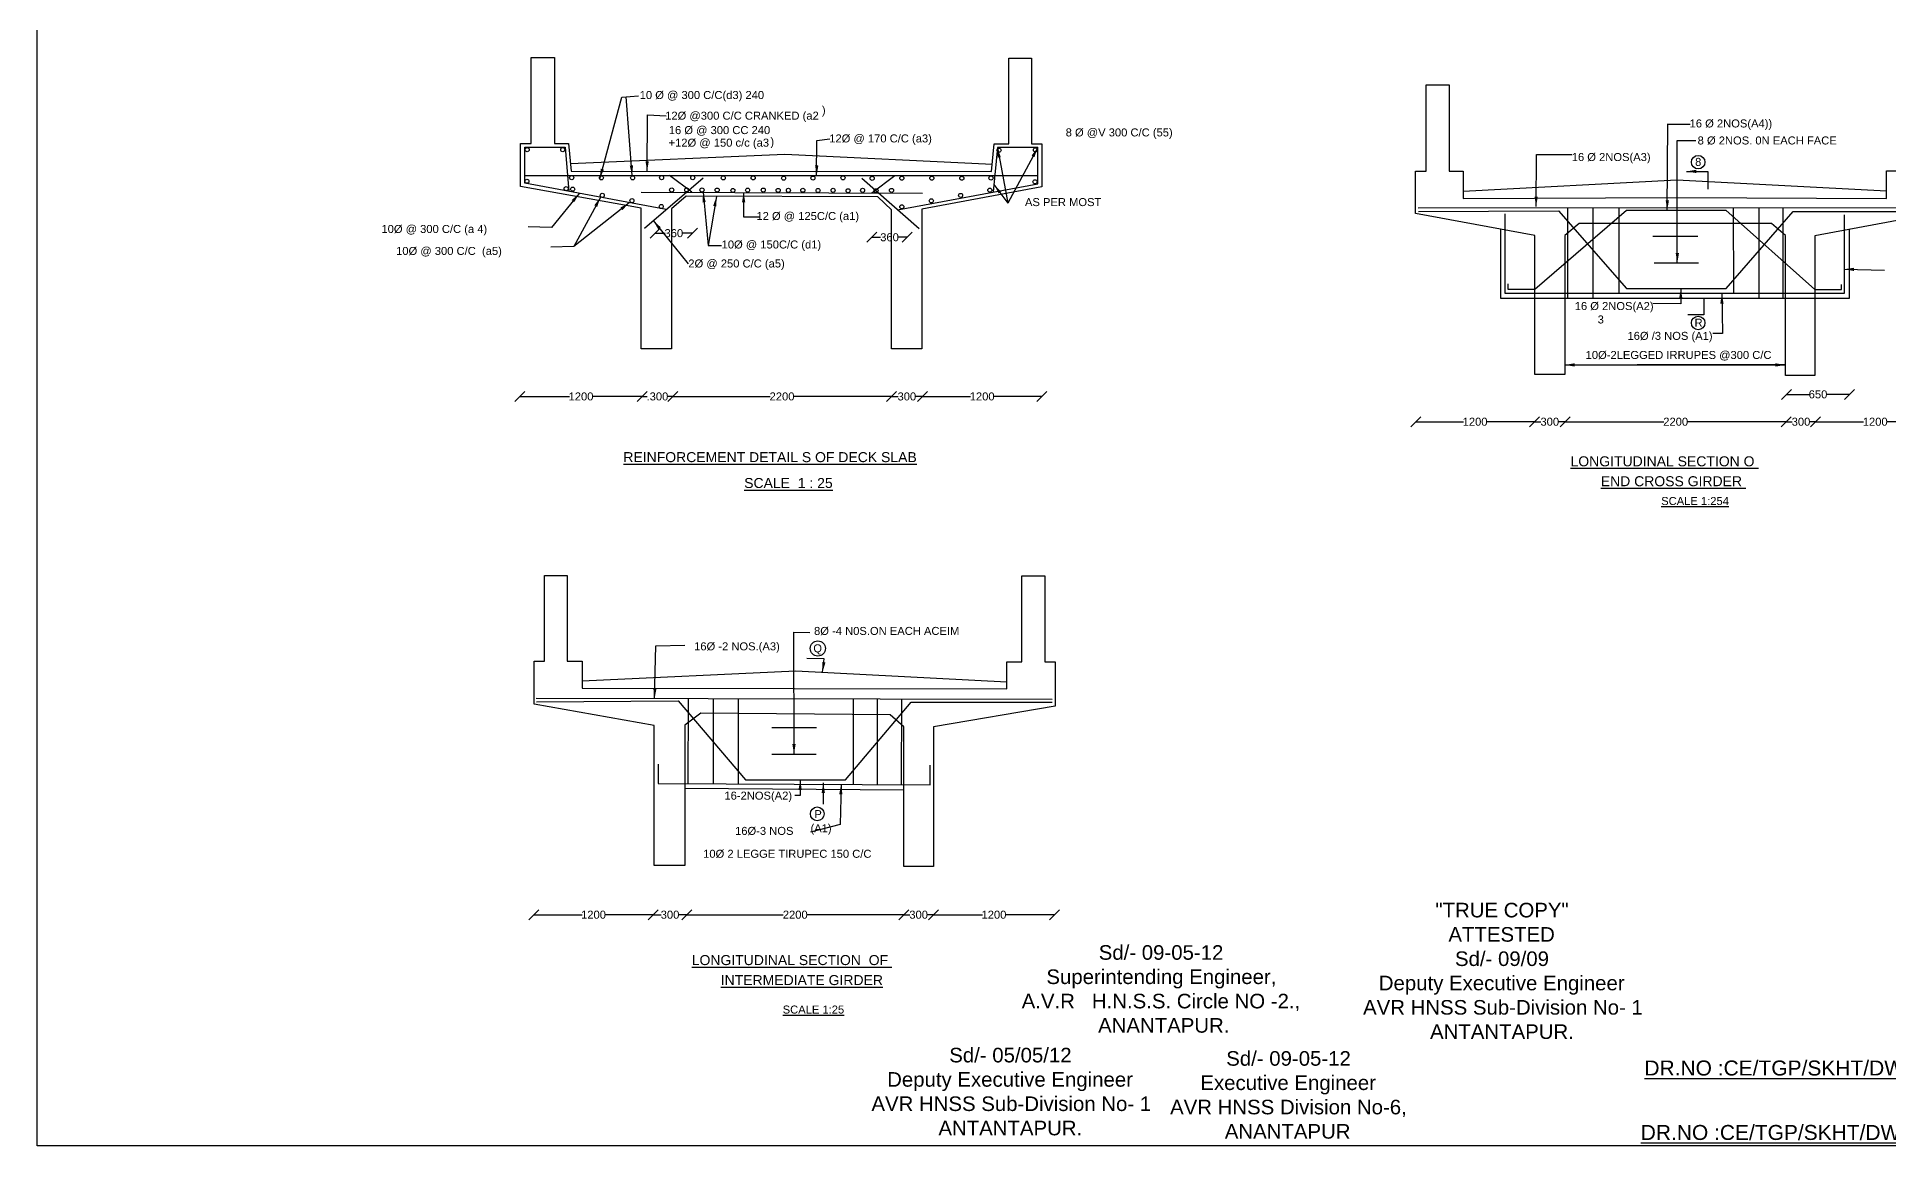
# Model space of a CAD drawing. Header units: millimetres. Extents: x 5124 to 2779398, y 2311 to 44556930.
# Drawn here: x 2751494 to 2770011, y 44536564 to 44547656 of the extents above; entities that cross this region are included whole.
import ezdxf

# ---------------------------------------------------------------- set-up
doc = ezdxf.new("R2010")
doc.units = ezdxf.units.MM
doc.header["$MEASUREMENT"] = 0
for name, color, linetype in [('DIMENSION', 7, 'Continuous'), ('DRAWING', 2, 'Continuous'), ('TEXT', 7, 'Continuous')]:
    doc.layers.add(name, color=color, linetype=linetype)
doc.styles.get("Standard").update_dxf_attribs({"font": 'arial.ttf', "height": 80})
doc.dimstyles.get("Standard").update_dxf_attribs({"dimtxt": 80, "dimasz": 100, "dimexe": 0.18, "dimexo": 0.0625, "dimgap": 0.09, "dimtad": 0, "dimdec": 0, "dimzin": 0, "dimdsep": 46, "dimtxsty": 'Standard', "dimblk": 'OBLIQUE', "dimcen": 0.09, "dimse1": 1, "dimse2": 1, "dimadec": 0, "dimazin": 0, "dimtfac": 1, "dimtdec": 0, "dimtofl": 0, "dimtmove": 0, "dimatfit": 3, "dimfxl": 1, "dimtolj": 1, "dimtzin": 0, "dimarcsym": 0})

# ---------------------------------------------------------------- blocks, each defined once
blk = doc.blocks.new('_Oblique')
at = {"color": 0, "linetype": 'ByBlock', "lineweight": -2}
blk.add_line((-0.5, -0.5), (0.5, 0.5), dxfattribs=at)
blk = doc.blocks.new('*D13')
at = {"layer": 'Defpoints', "color": 0, "transparency": 16777216}
for p in [(2765279, 44543760), (2766467, 44543808), (2766467, 44543808)]:
    blk.add_point(p, dxfattribs=at)
at = {"layer": 'DIMENSION', "color": 0, "lineweight": -2, "transparency": 16777216}
for p, q in [((2765279, 44543808), (2765758, 44543808)), ((2766467, 44543808), (2765989, 44543808))]:
    blk.add_line(p, q, dxfattribs=at)
at = {"layer": 'DIMENSION', "color": 0, "lineweight": -2, "transparency": 16777216, "xscale": 100, "yscale": 100, "zscale": 100, "rotation": 180}
blk.add_blockref('_Oblique', (2765279, 44543808), dxfattribs=at)
at = {"layer": 'DIMENSION', "color": 0, "lineweight": -2, "transparency": 16777216, "xscale": 100, "yscale": 100, "zscale": 100}
blk.add_blockref('_Oblique', (2766467, 44543808), dxfattribs=at)
at = {"layer": 'DIMENSION', "color": 0, "transparency": 16777216, "insert": (2765873, 44543808), "char_height": 80, "attachment_point": 5}
blk.add_mtext('\\A1;1200', dxfattribs=at)
blk = doc.blocks.new('*D14')
at = {"layer": 'Defpoints', "color": 0, "transparency": 16777216}
for p in [(2766467, 44543764), (2766774, 44543808), (2766774, 44543808)]:
    blk.add_point(p, dxfattribs=at)
at = {"layer": 'DIMENSION', "color": 0, "lineweight": -2, "transparency": 16777216}
for p, q in [((2766467, 44543808), (2766532, 44543808)), ((2766774, 44543808), (2766709, 44543808))]:
    blk.add_line(p, q, dxfattribs=at)
at = {"layer": 'DIMENSION', "color": 0, "lineweight": -2, "transparency": 16777216, "xscale": 100, "yscale": 100, "zscale": 100, "rotation": 180}
blk.add_blockref('_Oblique', (2766467, 44543808), dxfattribs=at)
at = {"layer": 'DIMENSION', "color": 0, "lineweight": -2, "transparency": 16777216, "xscale": 100, "yscale": 100, "zscale": 100}
blk.add_blockref('_Oblique', (2766774, 44543808), dxfattribs=at)
at = {"layer": 'DIMENSION', "color": 0, "transparency": 16777216, "insert": (2766620, 44543808), "char_height": 80, "attachment_point": 5}
blk.add_mtext('\\A1;300', dxfattribs=at)
blk = doc.blocks.new('*D15')
at = {"layer": 'Defpoints', "color": 0, "transparency": 16777216}
for p in [(2766774, 44543753), (2768985, 44543808), (2768985, 44543790)]:
    blk.add_point(p, dxfattribs=at)
at = {"layer": 'DIMENSION', "color": 0, "lineweight": -2, "transparency": 16777216}
for p, q in [((2766774, 44543808), (2767759, 44543808)), ((2768985, 44543808), (2767999, 44543808))]:
    blk.add_line(p, q, dxfattribs=at)
at = {"layer": 'DIMENSION', "color": 0, "lineweight": -2, "transparency": 16777216, "xscale": 100, "yscale": 100, "zscale": 100, "rotation": 180}
blk.add_blockref('_Oblique', (2766774, 44543808), dxfattribs=at)
at = {"layer": 'DIMENSION', "color": 0, "lineweight": -2, "transparency": 16777216, "xscale": 100, "yscale": 100, "zscale": 100}
blk.add_blockref('_Oblique', (2768985, 44543808), dxfattribs=at)
at = {"layer": 'DIMENSION', "color": 0, "transparency": 16777216, "insert": (2767879, 44543808), "char_height": 80, "attachment_point": 5}
blk.add_mtext('\\A1;2200', dxfattribs=at)
blk = doc.blocks.new('*D16')
at = {"layer": 'Defpoints', "color": 0, "transparency": 16777216}
for p in [(2768985, 44543813), (2769278, 44543808), (2769278, 44543808)]:
    blk.add_point(p, dxfattribs=at)
at = {"layer": 'DIMENSION', "color": 0, "lineweight": -2, "transparency": 16777216}
for p, q in [((2768985, 44543808), (2769043, 44543808)), ((2769278, 44543808), (2769220, 44543808))]:
    blk.add_line(p, q, dxfattribs=at)
at = {"layer": 'DIMENSION', "color": 0, "lineweight": -2, "transparency": 16777216, "xscale": 100, "yscale": 100, "zscale": 100, "rotation": 180}
blk.add_blockref('_Oblique', (2768985, 44543808), dxfattribs=at)
at = {"layer": 'DIMENSION', "color": 0, "lineweight": -2, "transparency": 16777216, "xscale": 100, "yscale": 100, "zscale": 100}
blk.add_blockref('_Oblique', (2769278, 44543808), dxfattribs=at)
at = {"layer": 'DIMENSION', "color": 0, "transparency": 16777216, "insert": (2769132, 44543808), "char_height": 80, "attachment_point": 5}
blk.add_mtext('\\A1;300', dxfattribs=at)
blk = doc.blocks.new('*D17')
at = {"layer": 'Defpoints', "color": 0, "transparency": 16777216}
for p in [(2769278, 44543797), (2770469, 44543816), (2770469, 44543808)]:
    blk.add_point(p, dxfattribs=at)
at = {"layer": 'DIMENSION', "color": 0, "lineweight": -2, "transparency": 16777216}
for p, q in [((2769278, 44543808), (2769758, 44543808)), ((2770469, 44543808), (2769990, 44543808))]:
    blk.add_line(p, q, dxfattribs=at)
at = {"layer": 'DIMENSION', "color": 0, "lineweight": -2, "transparency": 16777216, "xscale": 100, "yscale": 100, "zscale": 100, "rotation": 180}
blk.add_blockref('_Oblique', (2769278, 44543808), dxfattribs=at)
at = {"layer": 'DIMENSION', "color": 0, "lineweight": -2, "transparency": 16777216, "xscale": 100, "yscale": 100, "zscale": 100}
blk.add_blockref('_Oblique', (2770469, 44543808), dxfattribs=at)
at = {"layer": 'DIMENSION', "color": 0, "transparency": 16777216, "insert": (2769874, 44543808), "char_height": 80, "attachment_point": 5}
blk.add_mtext('\\A1;1200', dxfattribs=at)
blk = doc.blocks.new('*D18')
at = {"layer": 'Defpoints', "color": 0, "transparency": 16777216}
for p in [(2769616, 44544082), (2768987, 44544000), (2769616, 44544009)]:
    blk.add_point(p, dxfattribs=at)
at = {"layer": 'DIMENSION', "color": 0, "lineweight": -2, "transparency": 16777216}
for p, q in [((2768987, 44544082), (2769213, 44544082)), ((2769616, 44544082), (2769390, 44544082))]:
    blk.add_line(p, q, dxfattribs=at)
at = {"layer": 'DIMENSION', "color": 0, "lineweight": -2, "transparency": 16777216, "xscale": 100, "yscale": 100, "zscale": 100, "rotation": 180}
blk.add_blockref('_Oblique', (2768987, 44544082), dxfattribs=at)
at = {"layer": 'DIMENSION', "color": 0, "lineweight": -2, "transparency": 16777216, "xscale": 100, "yscale": 100, "zscale": 100}
blk.add_blockref('_Oblique', (2769616, 44544082), dxfattribs=at)
at = {"layer": 'DIMENSION', "color": 0, "transparency": 16777216, "insert": (2769302, 44544082), "char_height": 80, "attachment_point": 5}
blk.add_mtext('\\A1;650', dxfattribs=at)
blk = doc.blocks.new('*D19')
at = {"layer": 'Defpoints', "color": 0, "transparency": 16777216}
for p in [(2758047, 44545694), (2757675, 44545656), (2758047, 44545659)]:
    blk.add_point(p, dxfattribs=at)
at = {"layer": 'DIMENSION', "color": 0, "lineweight": -2, "transparency": 16777216}
for p, q in [((2757675, 44545694), (2757773, 44545694)), ((2758047, 44545694), (2757949, 44545694))]:
    blk.add_line(p, q, dxfattribs=at)
at = {"layer": 'DIMENSION', "color": 0, "lineweight": -2, "transparency": 16777216, "xscale": 100, "yscale": 100, "zscale": 100, "rotation": 180}
blk.add_blockref('_Oblique', (2757675, 44545694), dxfattribs=at)
at = {"layer": 'DIMENSION', "color": 0, "lineweight": -2, "transparency": 16777216, "xscale": 100, "yscale": 100, "zscale": 100}
blk.add_blockref('_Oblique', (2758047, 44545694), dxfattribs=at)
at = {"layer": 'DIMENSION', "color": 0, "transparency": 16777216, "insert": (2757861, 44545694), "char_height": 80, "attachment_point": 5}
blk.add_mtext('\\A1;360', dxfattribs=at)
blk = doc.blocks.new('*D20')
at = {"layer": 'Defpoints', "color": 0, "transparency": 16777216}
for p in [(2759840, 44545642), (2760195, 44545653), (2760195, 44545653)]:
    blk.add_point(p, dxfattribs=at)
at = {"layer": 'DIMENSION', "color": 0, "lineweight": -2, "transparency": 16777216}
for p, q in [((2759840, 44545653), (2759929, 44545653)), ((2760195, 44545653), (2760106, 44545653))]:
    blk.add_line(p, q, dxfattribs=at)
at = {"layer": 'DIMENSION', "color": 0, "lineweight": -2, "transparency": 16777216, "xscale": 100, "yscale": 100, "zscale": 100, "rotation": 180}
blk.add_blockref('_Oblique', (2759840, 44545653), dxfattribs=at)
at = {"layer": 'DIMENSION', "color": 0, "lineweight": -2, "transparency": 16777216, "xscale": 100, "yscale": 100, "zscale": 100}
blk.add_blockref('_Oblique', (2760195, 44545653), dxfattribs=at)
at = {"layer": 'DIMENSION', "color": 0, "transparency": 16777216, "insert": (2760018, 44545653), "char_height": 80, "attachment_point": 5}
blk.add_mtext('\\A1;360', dxfattribs=at)
blk = doc.blocks.new('*D21')
at = {"layer": 'Defpoints', "color": 0, "transparency": 16777216}
for p in [(2756322, 44544031), (2757544, 44544061), (2757544, 44544042)]:
    blk.add_point(p, dxfattribs=at)
at = {"layer": 'DIMENSION', "color": 0, "lineweight": -2, "transparency": 16777216}
for p, q in [((2756322, 44544061), (2756817, 44544061)), ((2757544, 44544061), (2757049, 44544061))]:
    blk.add_line(p, q, dxfattribs=at)
at = {"layer": 'DIMENSION', "color": 0, "lineweight": -2, "transparency": 16777216, "xscale": 100, "yscale": 100, "zscale": 100, "rotation": 180}
blk.add_blockref('_Oblique', (2756322, 44544061), dxfattribs=at)
at = {"layer": 'DIMENSION', "color": 0, "lineweight": -2, "transparency": 16777216, "xscale": 100, "yscale": 100, "zscale": 100}
blk.add_blockref('_Oblique', (2757544, 44544061), dxfattribs=at)
at = {"layer": 'DIMENSION', "color": 0, "transparency": 16777216, "insert": (2756933, 44544061), "char_height": 80, "attachment_point": 5}
blk.add_mtext('\\A1;1200', dxfattribs=at)
blk = doc.blocks.new('*D22')
at = {"layer": 'Defpoints', "color": 0, "transparency": 16777216}
for p in [(2757544, 44544073), (2757850, 44544077), (2757850, 44544061)]:
    blk.add_point(p, dxfattribs=at)
at = {"layer": 'DIMENSION', "color": 0, "lineweight": -2, "transparency": 16777216}
for p, q in [((2757544, 44544061), (2757596, 44544061)), ((2757850, 44544061), (2757798, 44544061))]:
    blk.add_line(p, q, dxfattribs=at)
at = {"layer": 'DIMENSION', "color": 0, "lineweight": -2, "transparency": 16777216, "xscale": 100, "yscale": 100, "zscale": 100, "rotation": 180}
blk.add_blockref('_Oblique', (2757544, 44544061), dxfattribs=at)
at = {"layer": 'DIMENSION', "color": 0, "lineweight": -2, "transparency": 16777216, "xscale": 100, "yscale": 100, "zscale": 100}
blk.add_blockref('_Oblique', (2757850, 44544061), dxfattribs=at)
at = {"layer": 'DIMENSION', "color": 0, "transparency": 16777216, "insert": (2757697, 44544061), "char_height": 80, "attachment_point": 5}
blk.add_mtext('\\A1;.300', dxfattribs=at)
blk = doc.blocks.new('*D23')
at = {"layer": 'Defpoints', "color": 0, "transparency": 16777216}
for p in [(2757850, 44544073), (2760037, 44544061), (2760037, 44544061)]:
    blk.add_point(p, dxfattribs=at)
at = {"layer": 'DIMENSION', "color": 0, "lineweight": -2, "transparency": 16777216}
for p, q in [((2757850, 44544061), (2758823, 44544061)), ((2760037, 44544061), (2759063, 44544061))]:
    blk.add_line(p, q, dxfattribs=at)
at = {"layer": 'DIMENSION', "color": 0, "lineweight": -2, "transparency": 16777216, "xscale": 100, "yscale": 100, "zscale": 100, "rotation": 180}
blk.add_blockref('_Oblique', (2757850, 44544061), dxfattribs=at)
at = {"layer": 'DIMENSION', "color": 0, "lineweight": -2, "transparency": 16777216, "xscale": 100, "yscale": 100, "zscale": 100}
blk.add_blockref('_Oblique', (2760037, 44544061), dxfattribs=at)
at = {"layer": 'DIMENSION', "color": 0, "transparency": 16777216, "insert": (2758943, 44544061), "char_height": 80, "attachment_point": 5}
blk.add_mtext('\\A1;2200', dxfattribs=at)
blk = doc.blocks.new('*D24')
at = {"layer": 'Defpoints', "color": 0, "transparency": 16777216}
for p in [(2760037, 44544061), (2760346, 44544078), (2760346, 44544061)]:
    blk.add_point(p, dxfattribs=at)
at = {"layer": 'DIMENSION', "color": 0, "lineweight": -2, "transparency": 16777216}
for p, q in [((2760037, 44544061), (2760103, 44544061)), ((2760346, 44544061), (2760280, 44544061))]:
    blk.add_line(p, q, dxfattribs=at)
at = {"layer": 'DIMENSION', "color": 0, "lineweight": -2, "transparency": 16777216, "xscale": 100, "yscale": 100, "zscale": 100, "rotation": 180}
blk.add_blockref('_Oblique', (2760037, 44544061), dxfattribs=at)
at = {"layer": 'DIMENSION', "color": 0, "lineweight": -2, "transparency": 16777216, "xscale": 100, "yscale": 100, "zscale": 100}
blk.add_blockref('_Oblique', (2760346, 44544061), dxfattribs=at)
at = {"layer": 'DIMENSION', "color": 0, "transparency": 16777216, "insert": (2760191, 44544061), "char_height": 80, "attachment_point": 5}
blk.add_mtext('\\A1;300', dxfattribs=at)
blk = doc.blocks.new('*D25')
at = {"layer": 'Defpoints', "color": 0, "transparency": 16777216}
for p in [(2760346, 44544061), (2761542, 44544061), (2761542, 44544038)]:
    blk.add_point(p, dxfattribs=at)
at = {"layer": 'DIMENSION', "color": 0, "lineweight": -2, "transparency": 16777216}
for p, q in [((2760346, 44544061), (2760828, 44544061)), ((2761542, 44544061), (2761060, 44544061))]:
    blk.add_line(p, q, dxfattribs=at)
at = {"layer": 'DIMENSION', "color": 0, "lineweight": -2, "transparency": 16777216, "xscale": 100, "yscale": 100, "zscale": 100, "rotation": 180}
blk.add_blockref('_Oblique', (2760346, 44544061), dxfattribs=at)
at = {"layer": 'DIMENSION', "color": 0, "lineweight": -2, "transparency": 16777216, "xscale": 100, "yscale": 100, "zscale": 100}
blk.add_blockref('_Oblique', (2761542, 44544061), dxfattribs=at)
at = {"layer": 'DIMENSION', "color": 0, "transparency": 16777216, "insert": (2760944, 44544061), "char_height": 80, "attachment_point": 5}
blk.add_mtext('\\A1;1200', dxfattribs=at)
blk = doc.blocks.new('*D26')
at = {"layer": 'Defpoints', "color": 0, "transparency": 16777216}
for p in [(2756461, 44538871), (2757655, 44538877), (2757655, 44538866)]:
    blk.add_point(p, dxfattribs=at)
at = {"layer": 'DIMENSION', "color": 0, "lineweight": -2, "transparency": 16777216}
for p, q in [((2756461, 44538877), (2756943, 44538877)), ((2757655, 44538877), (2757174, 44538877))]:
    blk.add_line(p, q, dxfattribs=at)
at = {"layer": 'DIMENSION', "color": 0, "lineweight": -2, "transparency": 16777216, "xscale": 100, "yscale": 100, "zscale": 100, "rotation": 180}
blk.add_blockref('_Oblique', (2756461, 44538877), dxfattribs=at)
at = {"layer": 'DIMENSION', "color": 0, "lineweight": -2, "transparency": 16777216, "xscale": 100, "yscale": 100, "zscale": 100}
blk.add_blockref('_Oblique', (2757655, 44538877), dxfattribs=at)
at = {"layer": 'DIMENSION', "color": 0, "transparency": 16777216, "insert": (2757058, 44538877), "char_height": 80, "attachment_point": 5}
blk.add_mtext('\\A1;1200', dxfattribs=at)
blk = doc.blocks.new('*D27')
at = {"layer": 'Defpoints', "color": 0, "transparency": 16777216}
for p in [(2757655, 44538877), (2757990, 44538877), (2757990, 44538871)]:
    blk.add_point(p, dxfattribs=at)
at = {"layer": 'DIMENSION', "color": 0, "lineweight": -2, "transparency": 16777216}
for p, q in [((2757655, 44538877), (2757735, 44538877)), ((2757990, 44538877), (2757911, 44538877))]:
    blk.add_line(p, q, dxfattribs=at)
at = {"layer": 'DIMENSION', "color": 0, "lineweight": -2, "transparency": 16777216, "xscale": 100, "yscale": 100, "zscale": 100, "rotation": 180}
blk.add_blockref('_Oblique', (2757655, 44538877), dxfattribs=at)
at = {"layer": 'DIMENSION', "color": 0, "lineweight": -2, "transparency": 16777216, "xscale": 100, "yscale": 100, "zscale": 100}
blk.add_blockref('_Oblique', (2757990, 44538877), dxfattribs=at)
at = {"layer": 'DIMENSION', "color": 0, "transparency": 16777216, "insert": (2757823, 44538877), "char_height": 80, "attachment_point": 5}
blk.add_mtext('\\A1;300', dxfattribs=at)
blk = doc.blocks.new('*D28')
at = {"layer": 'Defpoints', "color": 0, "transparency": 16777216}
for p in [(2757990, 44538871), (2760161, 44538877), (2760161, 44538877)]:
    blk.add_point(p, dxfattribs=at)
at = {"layer": 'DIMENSION', "color": 0, "lineweight": -2, "transparency": 16777216}
for p, q in [((2757990, 44538877), (2758955, 44538877)), ((2760161, 44538877), (2759195, 44538877))]:
    blk.add_line(p, q, dxfattribs=at)
at = {"layer": 'DIMENSION', "color": 0, "lineweight": -2, "transparency": 16777216, "xscale": 100, "yscale": 100, "zscale": 100, "rotation": 180}
blk.add_blockref('_Oblique', (2757990, 44538877), dxfattribs=at)
at = {"layer": 'DIMENSION', "color": 0, "lineweight": -2, "transparency": 16777216, "xscale": 100, "yscale": 100, "zscale": 100}
blk.add_blockref('_Oblique', (2760161, 44538877), dxfattribs=at)
at = {"layer": 'DIMENSION', "color": 0, "transparency": 16777216, "insert": (2759075, 44538877), "char_height": 80, "attachment_point": 5}
blk.add_mtext('\\A1;2200', dxfattribs=at)
blk = doc.blocks.new('*D29')
at = {"layer": 'Defpoints', "color": 0, "transparency": 16777216}
for p in [(2760161, 44538877), (2760457, 44538877), (2760457, 44538851)]:
    blk.add_point(p, dxfattribs=at)
at = {"layer": 'DIMENSION', "color": 0, "lineweight": -2, "transparency": 16777216}
for p, q in [((2760161, 44538877), (2760220, 44538877)), ((2760457, 44538877), (2760397, 44538877))]:
    blk.add_line(p, q, dxfattribs=at)
at = {"layer": 'DIMENSION', "color": 0, "lineweight": -2, "transparency": 16777216, "xscale": 100, "yscale": 100, "zscale": 100, "rotation": 180}
blk.add_blockref('_Oblique', (2760161, 44538877), dxfattribs=at)
at = {"layer": 'DIMENSION', "color": 0, "lineweight": -2, "transparency": 16777216, "xscale": 100, "yscale": 100, "zscale": 100}
blk.add_blockref('_Oblique', (2760457, 44538877), dxfattribs=at)
at = {"layer": 'DIMENSION', "color": 0, "transparency": 16777216, "insert": (2760309, 44538877), "char_height": 80, "attachment_point": 5}
blk.add_mtext('\\A1;300', dxfattribs=at)
blk = doc.blocks.new('*D30')
at = {"layer": 'Defpoints', "color": 0, "transparency": 16777216}
for p in [(2760457, 44538877), (2761667, 44538877), (2761667, 44538862)]:
    blk.add_point(p, dxfattribs=at)
at = {"layer": 'DIMENSION', "color": 0, "lineweight": -2, "transparency": 16777216}
for p, q in [((2760457, 44538877), (2760947, 44538877)), ((2761667, 44538877), (2761178, 44538877))]:
    blk.add_line(p, q, dxfattribs=at)
at = {"layer": 'DIMENSION', "color": 0, "lineweight": -2, "transparency": 16777216, "xscale": 100, "yscale": 100, "zscale": 100, "rotation": 180}
blk.add_blockref('_Oblique', (2760457, 44538877), dxfattribs=at)
at = {"layer": 'DIMENSION', "color": 0, "lineweight": -2, "transparency": 16777216, "xscale": 100, "yscale": 100, "zscale": 100}
blk.add_blockref('_Oblique', (2761667, 44538877), dxfattribs=at)
at = {"layer": 'DIMENSION', "color": 0, "transparency": 16777216, "insert": (2761062, 44538877), "char_height": 80, "attachment_point": 5}
blk.add_mtext('\\A1;1200', dxfattribs=at)

msp = doc.modelspace()

# ---------------------------------------------------------------- linework, layer by layer
at = {"layer": 'DIMENSION'}
for points in [[(2767801, 44546784.8), (2768022.3, 44546784.8)], [(2767895.3, 44546620.7), (2768079.7, 44546620.7)], [(2767650.2, 44545663.3), (2768101.1, 44545663.3)], [(2768107, 44545394.4), (2767663.3, 44545394.4)], [(2768160.2, 44545045.4), (2768160.2, 44544878.6), (2768001.3, 44544878.6)]]:
    msp.add_lwpolyline(points, dxfattribs=at)
for centre, radius in [((2756394.3, 44546529.4), 20.4), ((2756750.2, 44546530), 20.4), ((2761112.8, 44546524.9), 20.4), ((2761476.5, 44546527.6), 20.4), ((2768103.3, 44546405.1), 67.5), ((2756839.9, 44546249.3), 20.4), ((2757137.2, 44546248.2), 20.4), ((2757448.5, 44546248.2), 20.4), ((2757738.4, 44546249.3), 20.4), ((2758050.5, 44546249.3), 20.4), ((2758355.6, 44546247.5), 20.4), ((2758654.3, 44546247.5), 20.4), ((2758958.8, 44546244.8), 20.4), ((2759252, 44546245.7), 20.4), ((2759552.5, 44546248.4), 20.4), ((2759844.5, 44546243.1), 20.4), ((2760141.3, 44546244.9), 20.4), ((2760441, 44546245), 20.4), ((2760740.5, 44546244.1), 20.4), ((2761032.4, 44546245.9), 20.4), ((2756391.8, 44546213.6), 20.4), ((2756784.7, 44546139.2), 20.4), ((2756849.9, 44546134.2), 20.4), ((2757145.3, 44546073), 20.4), ((2757839.7, 44546126.6), 20.4), ((2757990, 44546127.2), 20.4), ((2758142.9, 44546126.4), 20.4), ((2758294.5, 44546125.3), 20.4), ((2758451.6, 44546121.8), 20.4), ((2758598.8, 44546124.6), 20.4), ((2758755, 44546125.8), 20.4), ((2758904.4, 44546122), 20.4), ((2759006.5, 44546123.3), 20.4), ((2759151.2, 44546123.9), 20.4), ((2759303.7, 44546121.4), 20.4), ((2759453.8, 44546122.7), 20.4), ((2759603.8, 44546118.9), 20.4), ((2759748.5, 44546122.6), 20.4), ((2759883.6, 44546118.8), 20.4), ((2760038, 44546121.9), 20.4), ((2760728.2, 44546072), 20.4), ((2761020.7, 44546124.6), 20.4), ((2761472.6, 44546207.7), 20.4), ((2757442.1, 44546019.6), 20.4), ((2757735.1, 44545960.9), 20.4), ((2760140.9, 44545957.9), 20.4), ((2760435.9, 44546018.1), 20.4), ((2768103.7, 44544796.4), 67.5), ((2759300.9, 44541540.4), 75.8), ((2759295.2, 44539886), 68.8)]:
    msp.add_circle(centre, radius, dxfattribs=at)
at = {"layer": 'DRAWING', "color": 0}
msp.add_lwpolyline([(2751493.6, 44556929.8), (2779198.2, 44556929.8), (2779198.2, 44536564.1), (2751493.6, 44536564.1)], close=True, dxfattribs=at)
for points in [[(2757534.2, 44545944.2), (2756328.5, 44546159.6), (2756328.5, 44546592.2), (2756435.4, 44546592.2), (2756435.4, 44547452.7), (2756666.2, 44547452.7), (2756666.2, 44546592.2), (2756808.8, 44546592.2), (2756834.5, 44546314.3), (2761039, 44546309.7), (2761064.6, 44546587), (2761210.5, 44546587), (2761210.5, 44547446.3), (2761437.6, 44547446.3), (2761437.6, 44546587), (2761541.8, 44546587), (2761541.8, 44546159), (2760341.9, 44545934.6), (2760341.9, 44544538.4), (2760038.3, 44544538.4), (2760038.3, 44545926.3), (2759902.6, 44546056.3), (2757985.8, 44546063.8), (2757837.7, 44545937.1), (2757837.7, 44544537.7), (2757534.3, 44544537.7), (2757534.3, 44545944.2)], [(2765278.2, 44545892.1), (2765278.2, 44546315), (2765384.4, 44546315), (2765384.4, 44547179.5), (2765612.4, 44547179.5), (2765612.4, 44546315), (2765754.8, 44546315), (2765754.8, 44546040.7), (2767891.5, 44546051.4), (2769987.5, 44546041.4), (2769987.5, 44546317.9), (2770138.5, 44546317.9)], [(2757783, 44545930.5), (2756369.9, 44546194.4), (2756369.9, 44546554.1), (2756773.7, 44546554.1), (2756809.7, 44546112.3)], [(2756827.5, 44546389.9), (2758971.9, 44546483.8), (2761046, 44546385.7)], [(2760096.5, 44545928.2), (2761499.3, 44546189.1), (2761499.3, 44546550.5), (2761096, 44546550.5), (2761054.8, 44546106.4)], [(2756369.9, 44546272.7), (2761500.5, 44546270.3)], [(2757566.9, 44545745.7), (2758152.9, 44546247.1)], [(2758041.9, 44546103.8), (2757818, 44546272.1)], [(2760313.8, 44545737.8), (2759740.2, 44546240.6)], [(2759841.2, 44546097.4), (2760070.9, 44546271)], [(2757533.8, 44546105.5), (2760346.7, 44546095.7)], [(2765754.8, 44546113.7), (2767889.2, 44546229.2), (2769987.5, 44546118.4)], [(2770470.9, 44545892.3), (2769269.6, 44545666.2), (2769269.6, 44544269.8), (2768976.3, 44544269.8), (2768976.3, 44545670.8), (2768836.5, 44545792.4), (2766913.6, 44545792.4), (2766769.2, 44545670.9), (2766769.2, 44544281), (2766469.1, 44544281), (2766469.1, 44545669.6), (2765278.2, 44545892.1)], [(2765303.9, 44545948.1), (2770440.5, 44545951.4)], [(2765307.8, 44545911), (2766705.6, 44545918.9), (2767386.3, 44545141), (2768383.6, 44545141), (2769054, 44545911.9), (2770442.8, 44545911.9)], [(2769563, 44545878.5), (2769563, 44545089.5), (2766173.9, 44545089.5), (2766173.9, 44545889.3)], [(2766201.4, 44545186.4), (2766201.4, 44545133.7), (2766469.1, 44545133.7), (2767386.3, 44545924.1), (2768378.8, 44545924.1), (2769269.6, 44545130.6), (2769537.6, 44545130.6), (2769537.6, 44545181.4)], [(2766799.5, 44545045.4), (2766798.9, 44545949)], [(2767053.5, 44545045.4), (2767052.9, 44545949.2)], [(2767309, 44545949.4), (2767309, 44545089.5)], [(2768459.1, 44545089.5), (2768458.6, 44545950.1)], [(2768711, 44545950.3), (2768711, 44545045.4)], [(2768953.9, 44545045.4), (2768953.3, 44545950.4)], [(2766125.9, 44545733.7), (2766125.9, 44545045.4), (2769616.6, 44545045.4), (2769616.4, 44545731.5)], [(2756464.9, 44541414.3), (2756566.6, 44541414.3), (2756566.6, 44542270.1), (2756795.8, 44542270.1), (2756795.8, 44541414.3), (2756942.9, 44541414.3), (2756942.9, 44541144.9), (2761191.3, 44541136.1), (2761191.3, 44541406.7), (2761340.4, 44541406.7), (2761340.4, 44542267), (2761570.8, 44542267), (2761570.8, 44541406.7), (2761675.3, 44541406.7), (2761675.3, 44540964.2), (2760459, 44540756.4), (2760459, 44539360.6), (2760161.5, 44539360.6), (2760161.5, 44540758.2), (2760025, 44540877.4), (2758129.8, 44540891.7), (2757972.2, 44540774.3), (2757972.2, 44539370.4), (2757665.5, 44539370.4), (2757665.5, 44540768.7), (2756463.9, 44540984.2), (2756464.9, 44541414.3)], [(2756942.9, 44541216.7), (2759081.2, 44541317.3), (2761191.3, 44541207.4)], [(2756486.1, 44541044.8), (2761645.1, 44541032.3)], [(2756488.5, 44541005), (2757904, 44541015.1), (2758577.7, 44540225), (2759576.7, 44540225), (2760233.2, 44541004.7), (2761645, 44541004.7)], [(2758004.2, 44540187.6), (2758006.3, 44541041.1)], [(2758255.5, 44541040.5), (2758255.5, 44540186.5)], [(2758504, 44541039.9), (2758503.5, 44540185.3)], [(2759652.8, 44541037.1), (2759653.6, 44540180.1)], [(2759897.2, 44540179), (2759899.2, 44541036.5)], [(2760138.4, 44541036), (2760134.5, 44540177.9)], [(2758842.2, 44540749.4), (2759286.6, 44540749.4)], [(2757705.2, 44540382.2), (2757705.2, 44540189), (2760425, 44540176.5), (2760425, 44540372.3)], [(2758841.3, 44540484.3), (2759284.6, 44540484.3)], [(2757972.2, 44540141.9), (2760161.5, 44540127.9)]]:
    msp.add_lwpolyline(points, dxfattribs=at)

# ---------------------------------------------------------------- texts
at = {"layer": 'DIMENSION', "char_height": 145.872, "attachment_point": 1}
for s, insert, width in [('\\pi1255.5;Sd/- 09-05-12\\P\\pi732.25;Superintending Engineer,\\P\\pi484.88;A.V.R   H.N.S.S. Circle NO -2.,\\P\\pi1192.4; ANANTAPUR.', (2760854.4, 44538572.6), 3737.153), ('\\pi796.92;Sd/- 05/05/12 \\P\\pi176.17;{\\C0;Deputy Executive Engineer  \\P\\pi18.856;AVR HNSS Sub-Division No- 1 \\P\\pi688.66;ANTANTAPUR.}', (2759818.1, 44537545.9), 2797.542), ('\\A1;\\pi1404.7;Sd/- 09-05-12\\P\\pi1146.5;{\\C0;Executive Engineer  \\P\\pi843.43;AVR HNSS Division No-6,\\P\\pi1390.6;ANANTAPUR }', (2761979.9, 44537512.7), 4035.536)]:
    msp.add_mtext(s, dxfattribs=dict(at, insert=insert, width=width))
at = {"layer": 'DRAWING', "color": 0}
for s, p in [('3', (2767098.8, 44544791.2)), ('10Ø 2 LEGGE TIRUPEC 150 C/C', (2758154.3, 44539446.8))]:
    msp.add_text(s, height=80, dxfattribs=at).set_placement(p)
at = {"layer": 'TEXT', "color": 0}
for s, height, p in [('10 Ø @ 300 C/C(d3) 240', 80, (2757519.7, 44547036.3)), ('12Ø @300 C/C CRANKED (a2', 80, (2757774.6, 44546829.8)), (' )', 80, (2759310.7, 44546885.3)), ('16 Ø 2NOS(A4))', 80, (2768018, 44546751.9)), ('+12Ø @ 150 c/c (a3', 80, (2757808.4, 44546559.6)), ('16 Ø @ 300 CC 240', 80, (2757810.7, 44546685.4)), (')', 80, (2758827.1, 44546570.8)), ('12Ø @ 170 C/C (a3)', 80, (2759415.1, 44546602.1)), ('8 Ø @V 300 C/C (55)', 80, (2761779.4, 44546662.1)), ('8 Ø 2NOS. 0N EACH FACE', 80, (2768098.2, 44546581.7)), ('16 Ø 2NOS(A3)', 80, (2766839.4, 44546415.9)), ('8', 80, (2768073.1, 44546367.4)), ('12 Ø @ 125C/C (a1)', 80, (2758687.2, 44545826)), ('AS PER MOST', 80, (2761372.3, 44545965.2)), ('  10Ø @ 300 C/C (a 4)', 80, (2754875.4, 44545696.4)), ('10Ø @ 300 C/C  (a5)', 80, (2755084.2, 44545476.6)), ('10Ø @ 150C/C (d1)', 80, (2758339, 44545541.2)), ('2Ø @ 250 C/C (a5)', 80, (2758006, 44545351.3)), ('16 Ø 2NOS(A2)', 80, (2766869.2, 44544925.5)), ('R', 80, (2768067.4, 44544758.8)), ('16Ø /3 NOS (A1)', 80, (2767397.1, 44544627.2)), ('10Ø-2LEGGED IRRUPES @300 C/C', 80, (2766978.4, 44544436.3)), ('%%UREINFORCEMENT DETAIL S OF DECK SLAB', 100, (2757356.3, 44543404.2)), ('%%ULONGITUDINAL SECTION O ', 100, (2766827.6, 44543362.5)), ('%%USCALE  1 : 25', 100, (2758564.6, 44543145.4)), ('%%UEND CROSS GIRDER ', 100, (2767129.7, 44543163.2)), ('%%USCALE 1:254', 80, (2767733.9, 44542975.3)), ('8Ø -4 N0S.ON EACH ACEIM', 80, (2759263.1, 44541675.8)), ('16Ø -2 NOS.(A3)', 80, (2758063.7, 44541521.5)), ('Q', 80, (2759255.8, 44541501.9)), ('16-2NOS(A2)', 80, (2758366.7, 44540028.2)), ('16Ø-3 NOS', 80, (2758473.4, 44539675.6)), ('(A1)', 80, (2759227.5, 44539702.5)), ('P', 80, (2759266.4, 44539843.1)), ('%%ULONGITUDINAL SECTION  OF ', 100, (2758040.1, 44538373.4)), ('%%UINTERMEDIATE GIRDER', 100, (2758330.3, 44538173.4)), ('%%USCALE 1:25', 80, (2758949.5, 44537888.7)), ('%%UDR.NO :CE/TGP/SKHT/DW/DD2/DEE3/P-3/598/2012/ DT .30-10-2012', 150, (2767566.1, 44537269)), ('%%UDR.NO :CE/TGP/SKHT/DW/DD2/DEE3/P-3/629/2012/ DT .30-10-2012', 150, (2767529.3, 44536624.2))]:
    msp.add_text(s, height=height, dxfattribs=at).set_placement(p)
at = {"layer": 'TEXT', "color": 0, "insert": (2764734.2, 44538996.4), "char_height": 145.872, "width": 2797.542, "attachment_point": 1}
msp.add_mtext('\\pi741.45;"TRUE COPY" \\P\\pi872.05;ATTESTED  \\P\\pi937.67;Sd/- 09/09\\P\\pi176.17;Deputy Executive Engineer  \\P\\pi18.856;AVR HNSS Sub-Division No- 1 \\P\\pi688.66;ANTANTAPUR.', dxfattribs=at)

# ---------------------------------------------------------------- dimensions: what is measured, and where the dimension line sits
at = {"layer": 'DIMENSION', "color": 0}
for base, p1, p2, text, picture, middle in [((2758047.2, 44545694), (2757675, 44545655.8), (2758047.2, 44545658.9), '360', '*D19', (2757861.1, 44545694)), ((2760195.2, 44545653.3), (2759840.1, 44545641.6), (2760195.2, 44545653.3), '360', '*D20', (2760017.7, 44545653.3)), ((2757544.1, 44544060.8), (2756322.1, 44544031.2), (2757544.1, 44544041.5), '1200', '*D21', (2756933.1, 44544060.8)), ((2757849.9, 44544060.8), (2757544.1, 44544072.6), (2757849.9, 44544076.8), '.300', '*D22', (2757697, 44544060.8)), ((2760036.9, 44544061.2), (2757849.9, 44544072.7), (2760036.9, 44544061.2), '2200', '*D23', (2758943.4, 44544061.2)), ((2760345.6, 44544061.2), (2760036.9, 44544061.2), (2760345.6, 44544078), '300', '*D24', (2760191.2, 44544061.2)), ((2761542.3, 44544061.2), (2760345.6, 44544061.2), (2761542.3, 44544037.5), '1200', '*D25', (2760943.9, 44544061.2)), ((2769616.2, 44544081.9), (2768987.3, 44544000.5), (2769616.2, 44544008.8), '650', '*D18', (2769301.7, 44544081.9)), ((2766467.2, 44543807.6), (2765279.4, 44543760.4), (2766467.2, 44543807.6), '1200', '*D13', (2765873.3, 44543807.6)), ((2766773.7, 44543807.6), (2766467.2, 44543764.4), (2766773.7, 44543807.6), '300', '*D14', (2766620.4, 44543807.6)), ((2768984.5, 44543807.6), (2766773.7, 44543753.4), (2768984.5, 44543789.7), '2200', '*D15', (2767879.1, 44543807.6)), ((2769278.5, 44543807.6), (2768984.5, 44543812.9), (2769278.5, 44543807.6), '300', '*D16', (2769131.5, 44543807.6)), ((2770469.3, 44543807.6), (2769278.5, 44543796.9), (2770469.3, 44543815.6), '1200', '*D17', (2769873.9, 44543807.6)), ((2757655.4, 44538877.5), (2756460.9, 44538870.8), (2757655.4, 44538865.7), '1200', '*D26', (2757058.2, 44538877.5)), ((2757990.2, 44538877.5), (2757655.4, 44538877.5), (2757990.2, 44538870.8), '300', '*D27', (2757822.8, 44538877.5)), ((2760160.6, 44538877.5), (2757990.2, 44538870.7), (2760160.6, 44538876.6), '2200', '*D28', (2759075.4, 44538877.5)), ((2760457, 44538876.6), (2760160.6, 44538876.6), (2760457, 44538850.5), '300', '*D29', (2760308.8, 44538876.6)), ((2761667.3, 44538876.6), (2760457, 44538876.6), (2761667.3, 44538862.3), '1200', '*D30', (2761062.1, 44538876.6))]:
    dim = msp.add_linear_dim(base=base, p1=p1, p2=p2, text=text, dimstyle='Standard', dxfattribs=at)
    dim.commit()
    dim.dimension.update_dxf_attribs({"geometry": picture, "text_midpoint": middle})

# ---------------------------------------------------------------- leaders
for points in [[(2757120.1, 44546238.1), (2757340.7, 44547055.9), (2757509.3, 44547068.8)], [(2757444.5, 44546272.2), (2757384, 44547059.2)], [(2757593.7, 44546313.5), (2757596.2, 44546878.6), (2757783, 44546869.1)], [(2759289.2, 44546271.4), (2759291.6, 44546622.7), (2759420.1, 44546639.7)], [(2767794.5, 44545924.1), (2767801, 44546788.3), (2767801, 44546784.8)], [(2767895.2, 44545395.7), (2767895.3, 44546620.7)], [(2761096, 44546550.5), (2761200.8, 44545993.2)], [(2761499.3, 44546550.5), (2761200.8, 44545993.2)], [(2766483.2, 44545960.3), (2766487.5, 44546480.6), (2766839.4, 44546481.5)], [(2756915.5, 44546092.5), (2756637.6, 44545751.9), (2756403, 44545758)], [(2757127.6, 44546052.9), (2756859.9, 44545560.2)], [(2758154.1, 44546103.4), (2758205.8, 44545572.6), (2758339, 44545570.1)], [(2758287.4, 44546062.7), (2758205.8, 44545572.6)], [(2758558.9, 44546101.9), (2758559, 44545857.9), (2758713.7, 44545857.9)], [(2761061.8, 44546182.1), (2761200.8, 44545993.2)], [(2757415, 44545999.3), (2756859.9, 44545560.2), (2756631.5, 44545554.1)], [(2757654.9, 44545820.9), (2758005.2, 44545386.8)], [(2769563, 44545334.2), (2769967.5, 44545325.7)], [(2767930, 44545141), (2767929.6, 44544988.6), (2767651.8, 44544991)], [(2768339.7, 44545089.5), (2768346.8, 44544691.1), (2768249.2, 44544690.2)], [(2759062.9, 44540484.3), (2759059.5, 44541703.5), (2759219.9, 44541701.5)], [(2757669.3, 44541041.9), (2757681.4, 44541567.3), (2757971.1, 44541573.4)], [(2759347.8, 44541303.4), (2759365.7, 44541437.2), (2759190.7, 44541441.4)], [(2759124.9, 44540225), (2759123.5, 44540071.2), (2759072.2, 44540070.4)], [(2759532.9, 44540180.6), (2759525.6, 44539779.8), (2759227.5, 44539702.5)], [(2759355.4, 44540194.8), (2759355.4, 44539984.6)]]:
    msp.add_leader(points, dimstyle='Standard', override={"dimgap": 0.09, "dimtad": 0}, dxfattribs=at)
at = {"layer": 'DIMENSION'}
for points in [[(2767986.1, 44546312), (2768199.2, 44546312), (2768199.2, 44546135.2)], [(2766769.2, 44544376.6), (2768976.3, 44544376.6)], [(2768976.3, 44544376.6), (2767492.3, 44544376.6)]]:
    msp.add_leader(points, dimstyle='Standard', override={"dimgap": 0.09, "dimtad": 0}, dxfattribs=at)

doc.saveas('drawing.dxf')
